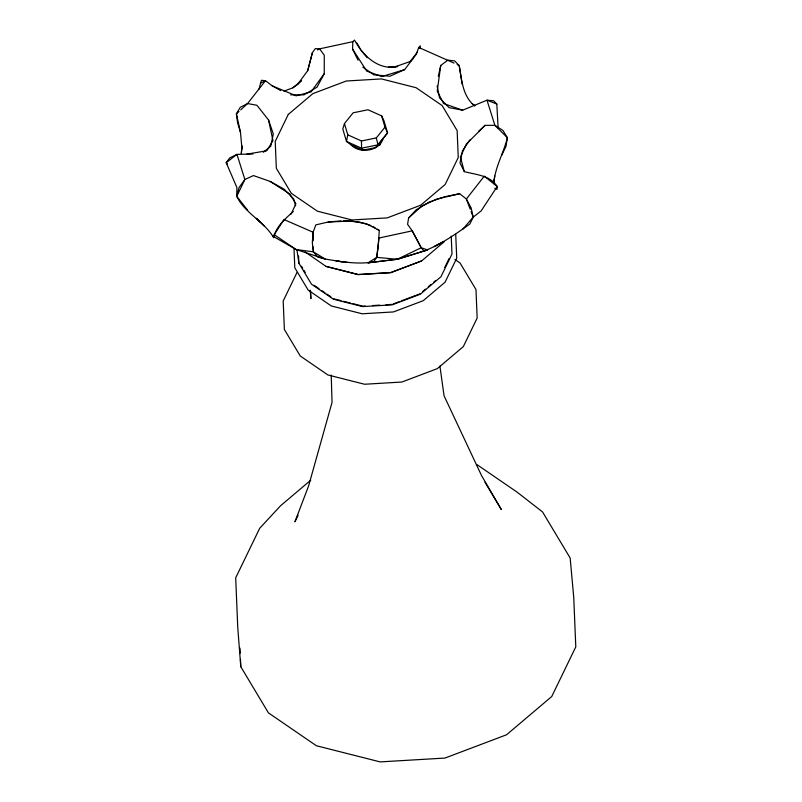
<?xml version="1.0" encoding="UTF-8"?>
<svg xmlns="http://www.w3.org/2000/svg" width="802" height="802" viewBox="0 0 802 802"><rect width="100%" height="100%" fill="white"/><g stroke="black" fill="none" stroke-linecap="round" stroke-linejoin="round"><path stroke-width="1.2" d="M290.685 94.836L303.928 94.857L317.061 87.137L324.249 73.674L324.259 55.198L319.617 48.862L315.336 48.601L312.409 52.641L307.727 70.646L297.442 84.571L292.83 87.829L283.898 91.157M293.291 211.497C285.221 218.826 275.988 226.385 273.693 237.763C264.429 221.482 244.77 213.272 236.78 196.34L236.891 187.518L226.204 162.686L229.673 157.954L236.961 154.375L252.891 154.004M241.903 145.784L241.312 153.593L242.014 146.696M377.221 229.151L379.296 230.465L378.033 248.279L376.699 257.382L373.612 261.913C361.171 264.099 348.399 262.615 335.978 260.971L347.647 262.384M358.063 60.19L352.549 49.062L352.84 41.664L354.554 40.1C362.975 55.689 378.414 70.756 397.612 66.576M494.734 175.899L493.771 183.618C494.854 167.448 503.616 153.242 507.385 137.703L502.914 130.435L494.894 125.323L485.11 125.363L478.684 131.187M444.589 196.801L429.371 202.034L416.238 209.753L408.609 217.954L407.586 224.329L412.248 230.836L421.19 247.738L427.566 249.923L397.271 259.267L368.068 262.825L376.699 257.382L379.015 238.034L412.248 230.836L421.19 247.738L424.017 250.996C440.629 244.74 455.416 234.284 469.822 224.059L473.21 217.152L481.13 210.926L497.2 186.535C490.002 175.177 475.987 174.776 464.308 171.628L459.997 162.936L462.564 150.616L470.002 139.819M474.744 105.934C462.443 96.22 461.772 79.759 459.205 65.564L454.594 60.862L447.867 60.15L440.739 65.453L437.23 91.097L443.616 103.568L462.664 110.185L486.994 100.19L493.591 100.751L496.819 104.039L498.142 128.21M344.449 123.588L347.787 134.836L346.474 141.423L351.055 144.911L362.855 150.215L375.677 147.568L387.577 132.931L383.887 120.501L381.642 115.899L367.968 109.754L353.111 112.821L344.449 123.588L342.795 128.992L346.474 141.423L361.582 148.22L362.855 150.215M312.409 52.641L307.727 70.646M438.293 76.32L440.739 65.453M258.976 89.233L261.392 80.32L265.482 80.691L272.189 85.814L280.77 90.626M247.708 210.314L236.78 196.34L238.996 187.628L244.861 179.508L253.462 175.568L270.194 181.442L284.229 189.262L293.722 198.966L295.587 205.783M291.106 214.074L295.898 203.748L289.743 194.034L270.194 181.442M501.711 155.267L505.972 146.365L507.385 137.703L494.894 125.323L486.994 100.19L496.819 104.039M236.78 196.34L244.861 179.508L236.961 154.375L226.204 162.686L227.407 164.209M297.031 272.419L283.186 300.981L284.369 329.472L300.279 356.018L327.868 374.945L364.579 384.248L401.882 382.033L437.321 368.629L463.325 346.614L477.16 318.053L475.977 289.562L460.077 263.006L454.965 259.507M298.093 515.235L294.925 521.791L308.63 485.872L332.048 402.393L331.226 375.025M444.709 267.557L449.06 258.575M341.762 261.763L325.211 259.046L296.259 249.582L273.141 236.339L283.988 219.547L313.071 232.229L313.181 240.8M324.249 73.674L311.066 91.899L296.159 95.829L272.189 85.814M362.825 67.147L373.872 74.827L389.862 76.23L404.649 69.614L415.987 54.646L418.784 47.468L420.268 45.884L420.278 48.581L418.784 47.468L454.052 63.107M394.233 67.137L410.083 61.523L417.361 52.28M347.787 134.836L361.451 140.982L376.318 137.914L384.98 127.147L381.642 115.899M375.677 147.568L387.577 132.931L384.98 127.147M462.744 229.242L473.21 217.152L471.195 208.059L466.373 199.006L459.656 193.713L445.752 196.56M485.11 125.363L466.323 144.069L460.408 157.052L464.308 171.628M297.442 84.571L301.522 80.551L292.83 87.829M410.083 61.523L413.431 58.315M238.976 111.478L236.4 113.844L237.582 122.746L240.47 132.27L241.973 148.791M240.7 109.894L247.567 103.558L265.482 80.691L260.389 83.228M408.609 217.954L422.303 205.703L436.97 199.016L459.656 193.713M444.248 241.703L421.561 261.001L390.684 272.68L358.193 274.605L326.203 266.495L305.121 251.958M422.694 291.497L425.481 289.141M428.268 286.775L431.055 284.409M433.842 282.053L435.707 280.479M310.755 480.197L280.58 505.741L259.698 528.287L235.688 577.841L237.743 627.274L240.78 666.713L268.419 712.848L316.369 745.74L380.158 761.9L444.98 758.06L506.563 734.772L551.746 696.507L575.796 646.873L573.741 597.36L570.162 558.032L542.573 511.967L517.059 492.107L477.03 464.659M263.347 152.28L270.735 146.275L273.302 133.954L268.55 119.999L256.941 105.283L247.567 103.558L240.239 107.308L236.4 113.844L240.47 132.27M443.205 241.673L434.323 246.605L438.554 244.329M317.552 49.945L319.617 48.862L352.84 41.664M421.19 247.738L397.271 259.267L376.699 257.382M421.581 260.891L390.684 272.58L358.173 274.505L326.173 266.394M393.191 303.958L398.995 301.763M401.321 300.89L419.897 293.863M427.566 249.923L397.942 259.126L368.068 262.825M404.649 69.614L381.752 76.581L366.755 71.107L352.549 49.062M341.091 220.871L328.208 222.014L315.858 224.881L313.071 232.229L312.319 242.495L313.321 251.808L317.813 257.001L325.211 259.046L313.321 251.808L296.259 249.582L274.384 234.826M246.735 154.164L266.805 150.766L272.951 140.55L268.55 119.999M388.399 67.117L397.571 66.386M352.84 146.144L355.346 145.994M377.862 144.661L380.359 144.51M352.87 146.315L355.366 146.165M377.862 144.831L380.369 144.681M365.131 305.993L362.694 306.143L353.07 303.697M372.469 305.562L379.807 305.131M385.912 304.76L392.028 304.399M328.208 222.014L351.607 221.021L366.374 223.728L379.296 230.465M343.436 220.66L359.426 222.064L370.895 225.532M462.664 110.185L449.07 107.628L439.576 97.924L437.14 85.964M333.822 298.825L341.04 300.65M343.446 301.261L350.664 303.096M457.15 64.581L459.205 65.564L462.152 84.23M494.824 188.29L496.999 189.362L497.2 186.535L484.288 176.139L466.373 199.006L470.223 209.222M373.07 226.525L375.146 227.838M314.083 285.291L319.016 288.68M321.983 290.705L324.94 292.74M326.915 294.093L330.855 296.79M472.027 103.598L474.834 105.583M260.339 222.184L256.339 218.274L264.018 225.903M360.97 50.195L367.226 57.744M484.949 482.192L501.35 509.571L481.571 475.636L444.047 395.757L439.927 366.093M301.482 266.194L302.735 268.279M303.988 270.364L305.231 272.459M296.91 249.542L298.855 263.096L311.487 284.179L333.401 299.216L362.564 306.595L392.188 304.84L420.328 294.194L440.98 276.71L451.977 254.023L451.235 236.159M356.9 42.997L360.389 49.173M471.075 211.487L473.21 217.152M376.318 137.914L378.003 144.821L361.582 148.22L361.451 140.982M494.012 180.109L494.363 183.618M310.204 290.164L310.895 298.645L310.585 291.156M455.726 234.254L456.719 258.184L445.1 282.174L423.255 300.67L393.491 311.928L362.163 313.782L331.336 305.973L308.158 290.073L294.805 267.778L294.003 248.63M298.565 255.948L298.855 263.096M240.009 648.146L240.219 653.099M240.47 659.294L240.78 666.713M313.261 246.916L313.321 251.808M383.155 138.285A17.734 13.524 -4.8 0 1 369.722 149.794A17.734 13.524 -4.8 0 1 351.266 145.132M288.279 114.435L275.216 141.393L276.339 168.28L291.337 193.332L317.381 211.187L352.018 219.969L387.216 217.883L420.659 205.232L445.19 184.46L458.253 157.503L457.14 130.616L442.133 105.563L416.088 87.709L381.451 78.927L346.253 81.012L312.81 93.664L288.279 114.435"/></g></svg>
